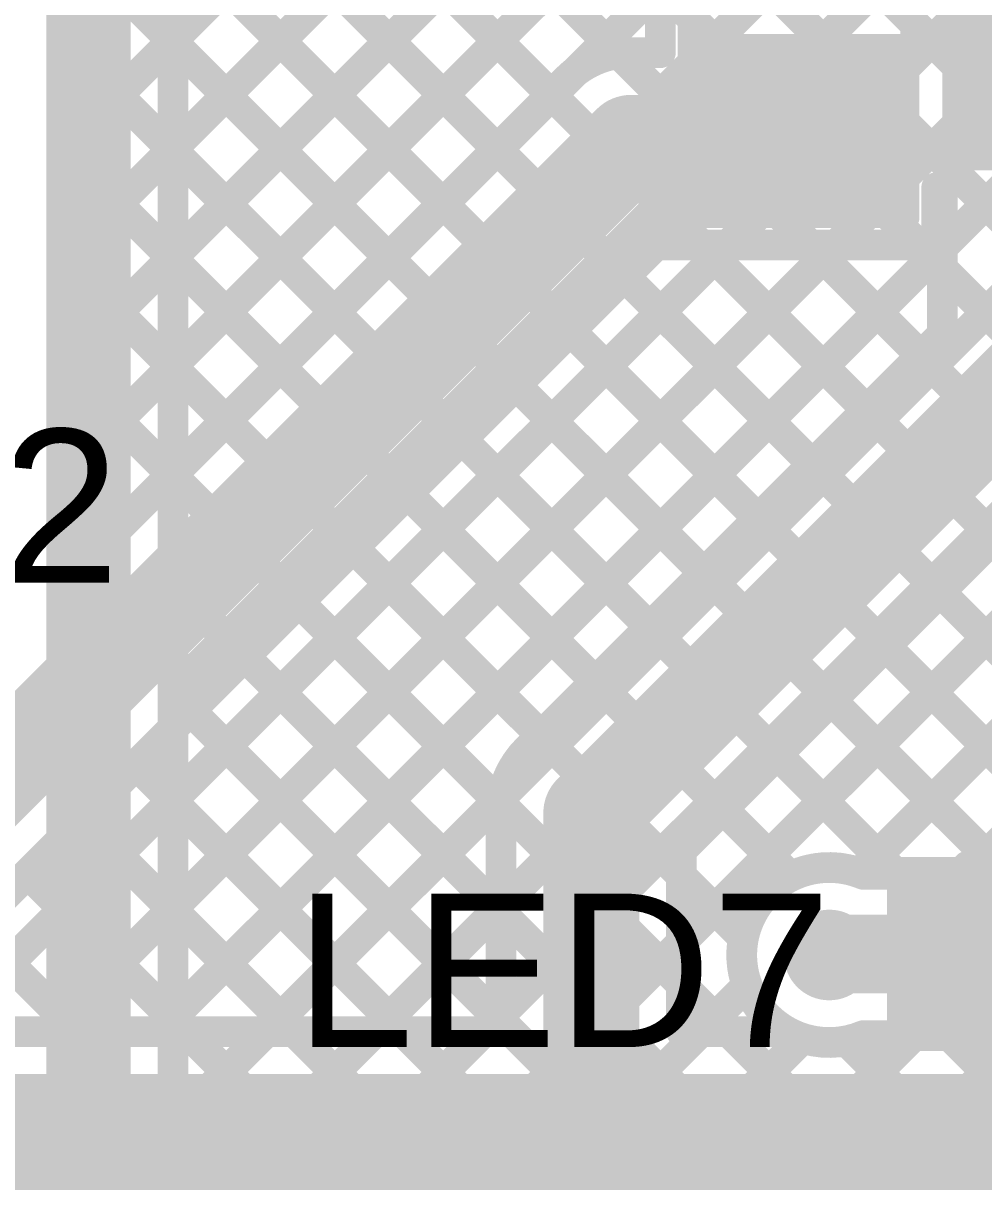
# Model space of a CAD drawing. Header units: millimetres. Extents: x 0 to 214, y 0 to 214.
# Drawn here: x 4.93 to 5.1803, y 1.0339 to 1.3358 of the extents above; entities that cross this region are included whole.
import ezdxf

# ---------------------------------------------------------------- set-up
doc = ezdxf.new("R2010")
doc.units = ezdxf.units.MM
doc.header["$MEASUREMENT"] = 0
for name, color, linetype in [('BottomLayer', 5, 'Continuous'), ('BottomSolder', 6, 'Continuous'), ('TopLayer', 1, 'Continuous'), ('TopOverlay', 2, 'Continuous'), ('TopPaste', 8, 'Continuous'), ('TopSolder', 216, 'Continuous'), ('ViaHoleLayer', 16, 'Continuous')]:
    doc.layers.add(name, color=color, linetype=linetype)
doc.styles.add('Arial', font='', dxfattribs={"height": 0.2})
doc.styles.get('Arial').set_extended_font_data('Arial')

# ---------------------------------------------------------------- blocks, each defined once
blk = doc.blocks.new('RES_0603_43')
at = {"layer": 'TopLayer'}
for points in [[(-0.015, 0.0175), (-0.015, -0.0175), (-0.045, -0.0175), (-0.045, 0.0175)], [(0.045, 0.0175), (0.045, -0.0175), (0.015, -0.0175), (0.015, 0.0175)]]:
    blk.add_hatch(color=1, dxfattribs=at).paths.add_polyline_path(points)
at = {"layer": 'TopPaste'}
for points in [[(-0.015, 0.0175), (-0.015, -0.0175), (-0.045, -0.0175), (-0.045, 0.0175)], [(0.045, 0.0175), (0.045, -0.0175), (0.015, -0.0175), (0.015, 0.0175)]]:
    blk.add_hatch(color=8, dxfattribs=at).paths.add_polyline_path(points)
at = {"layer": 'TopSolder'}
for points in [[(-0.011, 0.0215), (-0.011, -0.0215), (-0.049, -0.0215), (-0.049, 0.0215)], [(0.049, 0.0215), (0.049, -0.0215), (0.011, -0.0215), (0.011, 0.0215)]]:
    blk.add_hatch(color=216, dxfattribs=at).paths.add_polyline_path(points)
at = {"layer": 'TopOverlay', "const_width": 0.005}
for points in [[(-0.049, -0.021), (-0.049, 0.021)], [(0.049, 0.021), (-0.049, 0.021)], [(0.049, -0.021), (0.049, 0.021)], [(0.049, -0.021), (-0.049, -0.021)]]:
    blk.add_lwpolyline(points, dxfattribs=at)
at = {"layer": 'TopOverlay', "const_width": 0.0025}
for points in [[(-0.05025, 0.021, 1), (-0.04775, 0.021, 1)], [(-0.05025, 0.021, 1), (-0.04775, 0.021, 1)], [(0.04775, 0.021, 1), (0.05025, 0.021, 1)], [(0.04775, 0.021, 1), (0.05025, 0.021, 1)], [(-0.05025, -0.021, 1), (-0.04775, -0.021, 1)], [(-0.05025, -0.021, 1), (-0.04775, -0.021, 1)], [(0.04775, -0.021, 1), (0.05025, -0.021, 1)], [(0.04775, -0.021, 1), (0.05025, -0.021, 1)]]:
    blk.add_lwpolyline(points, format="xyb", close=True, dxfattribs=at)
blk = doc.blocks.new('RES_0805_45')
at = {"layer": 'TopLayer'}
for points in [[(-0.06, 0.025), (-0.02, 0.025), (-0.02, -0.025), (-0.06, -0.025)], [(0.02, 0.025), (0.06, 0.025), (0.06, -0.025), (0.02, -0.025)]]:
    blk.add_hatch(color=1, dxfattribs=at).paths.add_polyline_path(points)
at = {"layer": 'TopPaste'}
for points in [[(-0.06, 0.025), (-0.02, 0.025), (-0.02, -0.025), (-0.06, -0.025)], [(0.02, 0.025), (0.06, 0.025), (0.06, -0.025), (0.02, -0.025)]]:
    blk.add_hatch(color=8, dxfattribs=at).paths.add_polyline_path(points)
at = {"layer": 'TopSolder'}
for points in [[(-0.064, 0.029), (-0.016, 0.029), (-0.016, -0.029), (-0.064, -0.029)], [(0.016, 0.029), (0.064, 0.029), (0.064, -0.029), (0.016, -0.029)]]:
    blk.add_hatch(color=216, dxfattribs=at).paths.add_polyline_path(points)
at = {"layer": 'TopOverlay', "const_width": 0.005}
for points in [[(0.064, 0.029), (-0.064, 0.029)], [(-0.064, -0.029), (-0.064, 0.029)], [(0.064, -0.029), (0.064, 0.029)], [(0.064, -0.029), (-0.064, -0.029)]]:
    blk.add_lwpolyline(points, dxfattribs=at)
at = {"layer": 'TopOverlay', "const_width": 0.0025}
for points in [[(-0.06525, 0.029, 1), (-0.06275, 0.029, 1)], [(-0.06525, 0.029, 1), (-0.06275, 0.029, 1)], [(0.06275, 0.029, 1), (0.06525, 0.029, 1)], [(0.06275, 0.029, 1), (0.06525, 0.029, 1)], [(-0.06525, -0.029, 1), (-0.06275, -0.029, 1)], [(-0.06525, -0.029, 1), (-0.06275, -0.029, 1)], [(0.06275, -0.029, 1), (0.06525, -0.029, 1)], [(0.06275, -0.029, 1), (0.06525, -0.029, 1)]]:
    blk.add_lwpolyline(points, format="xyb", close=True, dxfattribs=at)
blk = doc.blocks.new('LED_0402_79')
at = {"layer": 'TopLayer'}
for points in [[(-0.03091, 0.01417), (-0.0065, 0.01417), (-0.0065, -0.01417), (-0.03091, -0.01417)], [(0.0065, 0.01417), (0.03091, 0.01417), (0.03091, -0.01417), (0.0065, -0.01417)]]:
    blk.add_hatch(color=1, dxfattribs=at).paths.add_polyline_path(points)
at = {"layer": 'TopOverlay'}
blk.add_hatch(color=2, dxfattribs=at).paths.add_polyline_path([(0.03692, -0.022), (0.06292, -0.022), (0.06292, 0.022), (0.03692, 0.022)])
at = {"layer": 'TopPaste'}
for points in [[(-0.03091, 0.01417), (-0.0065, 0.01417), (-0.0065, -0.01417), (-0.03091, -0.01417)], [(0.0065, 0.01417), (0.03091, 0.01417), (0.03091, -0.01417), (0.0065, -0.01417)]]:
    blk.add_hatch(color=8, dxfattribs=at).paths.add_polyline_path(points)
at = {"layer": 'TopSolder'}
for points in [[(-0.03491, 0.01817), (-0.0025, 0.01817), (-0.0025, -0.01817), (-0.03491, -0.01817)], [(0.0025, 0.01817), (0.03491, 0.01817), (0.03491, -0.01817), (0.0025, -0.01817)]]:
    blk.add_hatch(color=216, dxfattribs=at).paths.add_polyline_path(points)
at = {"layer": 'TopOverlay', "const_width": 0.00787}
for points in [[(0.037, 0.019), (-0.036, 0.019)], [(-0.036, 0.019), (-0.036, -0.019)], [(0.037, 0.019), (0.037, -0.019)], [(0.037, -0.019), (-0.036, -0.019)]]:
    blk.add_lwpolyline(points, dxfattribs=at)
at = {"layer": 'TopOverlay', "const_width": 0.00394}
for points in [[(-0.03797, 0.019, 1), (-0.03403, 0.019, 1)], [(-0.03797, 0.019, 1), (-0.03403, 0.019, 1)], [(0.03503, 0.019, 1), (0.03897, 0.019, 1)], [(0.03503, 0.019, 1), (0.03897, 0.019, 1)], [(-0.03797, -0.019, 1), (-0.03403, -0.019, 1)], [(-0.03797, -0.019, 1), (-0.03403, -0.019, 1)], [(0.03503, -0.019, 1), (0.03897, -0.019, 1)], [(0.03503, -0.019, 1), (0.03897, -0.019, 1)]]:
    blk.add_lwpolyline(points, format="xyb", close=True, dxfattribs=at)

msp = doc.modelspace()

# ---------------------------------------------------------------- hatches: boundary and pattern name
at = {"layer": 'BottomLayer'}
h = msp.add_hatch(color=5, dxfattribs=at)
edge = h.paths.add_edge_path()
edge.add_arc((5.14, 1.093), 0.01181, 0, 360)
at = {"layer": 'BottomSolder'}
h = msp.add_hatch(color=6, dxfattribs=at)
edge = h.paths.add_edge_path()
edge.add_arc((5.14, 1.093), 0.00991, 0, 360)
at = {"layer": 'TopLayer'}
h = msp.add_hatch(color=1, dxfattribs=at)
edge = h.paths.add_edge_path()
edge.add_arc((5.14, 1.093), 0.01181, 0, 360)
for points in [[(4.534, 0.948), (4.942, 0.948), (4.942, 1.062), (4.534, 1.062)], [(4.93, 0.948), (5.691, 0.948), (5.691, 1.062), (4.93, 1.062)]]:
    msp.add_hatch(color=1, dxfattribs=at).paths.add_polyline_path(points)
at = {"layer": 'TopSolder'}
h = msp.add_hatch(color=216, dxfattribs=at)
edge = h.paths.add_edge_path()
edge.add_arc((5.14, 1.093), 0.00991, 0, 360)
at = {"layer": 'ViaHoleLayer'}
h = msp.add_hatch(color=16, dxfattribs=at)
edge = h.paths.add_edge_path()
edge.add_arc((5.14, 1.093), 0.00591, 0, 360)

# ---------------------------------------------------------------- linework, layer by layer
at = {"layer": 'BottomLayer'}
for points, const_width in [([(4.947, 2.451), (4.947, 0.878)], 0.022), ([(4.969, 2.44497), (4.969, 0.878)], 0.008), ([(4.969, 1.33147), (5.27092, 1.63339)], 0.008), ([(4.969, 1.30318), (5.26372, 1.5979)], 0.008), ([(4.969, 1.2749), (5.269, 1.5749)], 0.008), ([(4.969, 1.24661), (5.269, 1.54661)], 0.008), ([(4.969, 1.52891), (5.269, 1.22891)], 0.008), ([(4.969, 1.21833), (5.269, 1.51833)], 0.008), ([(4.969, 1.50063), (5.26252, 1.20711)], 0.008), ([(4.969, 1.19005), (5.269, 1.49005)], 0.008), ([(4.969, 1.47234), (5.281, 1.16034)], 0.008), ([(4.969, 1.16176), (5.269, 1.46176)], 0.008), ([(4.969, 1.44406), (5.281, 1.13206)], 0.008), ([(4.969, 1.13348), (5.269, 1.43348)], 0.008), ([(4.969, 1.41578), (5.281, 1.10378)], 0.008), ([(4.969, 1.10519), (5.269, 1.40519)], 0.008), ([(4.969, 1.38749), (5.23635, 1.12014)], 0.008), ([(4.969, 1.07691), (5.269, 1.37691)], 0.008), ([(4.969, 1.35921), (5.20807, 1.12014)], 0.008), ([(4.969, 1.04862), (5.269, 1.34862)], 0.008), ([(4.969, 1.33092), (5.18592, 1.114)], 0.008), ([(4.969, 1.02034), (5.269, 1.32034)], 0.008), ([(4.969, 1.30264), (5.15764, 1.114)], 0.008), ([(4.969, 0.99206), (5.269, 1.29206)], 0.008), ([(4.969, 1.27435), (5.1299, 1.11345)], 0.008), ([(4.969, 0.96377), (5.269, 1.26377)], 0.008), ([(4.969, 1.24607), (5.11763, 1.09744)], 0.008), ([(5.14791, 1.1144), (5.269, 1.23549)], 0.008), ([(4.969, 1.21779), (5.25464, 0.93214)], 0.008), ([(5.1758, 1.114), (5.2628, 1.201)], 0.008), ([(4.969, 1.1895), (5.22636, 0.93214)], 0.008), ([(4.969, 1.16122), (5.20422, 0.926)], 0.008), ([(4.969, 1.13293), (5.17593, 0.926)], 0.008), ([(5.14891, 1.114), (5.20452, 1.114)], 0.008), ([(4.969, 1.10465), (5.14691, 0.92674)], 0.008), ([(5.14, 1.093), (5.23363, 1.093)], 0.02), ([(4.969, 0.93549), (5.1186, 1.08509)], 0.008), ([(4.969, 1.07636), (5.12405, 0.92131)], 0.008), ([(4.908, 0.78963), (5.19037, 1.072)], 0.008), ([(4.969, 0.87892), (5.16208, 1.072)], 0.008), ([(4.969, 0.9072), (5.13307, 1.07127)], 0.008), ([(5.14891, 1.072), (5.20452, 1.072)], 0.008), ([(5.17135, 1.072), (5.28326, 0.9601)], 0.008), ([(5.14444, 1.07063), (5.28326, 0.93181)], 0.008), ([(4.9145, 0.76785), (5.21251, 1.06586)], 0.008), ([(4.969, 1.04808), (5.11796, 0.89912)], 0.008)]:
    msp.add_lwpolyline(points, dxfattribs=dict(at, const_width=const_width))
for points, const_width in [([(4.967, 1.33147, 1), (4.971, 1.33147, 1)], 0.004), ([(4.967, 1.33092, 1), (4.971, 1.33092, 1)], 0.004), ([(4.967, 1.30318, 1), (4.971, 1.30318, 1)], 0.004), ([(4.967, 1.30264, 1), (4.971, 1.30264, 1)], 0.004), ([(4.967, 1.2749, 1), (4.971, 1.2749, 1)], 0.004), ([(4.967, 1.27435, 1), (4.971, 1.27435, 1)], 0.004), ([(4.967, 1.24661, 1), (4.971, 1.24661, 1)], 0.004), ([(4.967, 1.24607, 1), (4.971, 1.24607, 1)], 0.004), ([(4.967, 1.21833, 1), (4.971, 1.21833, 1)], 0.004), ([(4.967, 1.21779, 1), (4.971, 1.21779, 1)], 0.004), ([(4.967, 1.19005, 1), (4.971, 1.19005, 1)], 0.004), ([(4.967, 1.1895, 1), (4.971, 1.1895, 1)], 0.004), ([(4.967, 1.16176, 1), (4.971, 1.16176, 1)], 0.004), ([(4.967, 1.16122, 1), (4.971, 1.16122, 1)], 0.004), ([(4.967, 1.13348, 1), (4.971, 1.13348, 1)], 0.004), ([(4.967, 1.13293, 1), (4.971, 1.13293, 1)], 0.004), ([(5.1279, 1.11345, 1), (5.1319, 1.11345, 1)], 0.004), ([(5.14591, 1.1144, 1), (5.14991, 1.1144, 1)], 0.004), ([(5.14691, 1.114, 1), (5.15091, 1.114, 1)], 0.004), ([(5.14691, 1.114, 1), (5.15091, 1.114, 1)], 0.004), ([(5.15564, 1.114, 1), (5.15964, 1.114, 1)], 0.004), ([(5.1738, 1.114, 1), (5.1778, 1.114, 1)], 0.004), ([(4.967, 1.10519, 1), (4.971, 1.10519, 1)], 0.004), ([(4.967, 1.10465, 1), (4.971, 1.10465, 1)], 0.004), ([(5.135, 1.093, 1), (5.145, 1.093, 1)], 0.01), ([(5.11563, 1.09744, 1), (5.11963, 1.09744, 1)], 0.004), ([(5.1166, 1.08509, 1), (5.1206, 1.08509, 1)], 0.004), ([(4.967, 1.07691, 1), (4.971, 1.07691, 1)], 0.004), ([(4.967, 1.07636, 1), (4.971, 1.07636, 1)], 0.004), ([(5.13107, 1.07127, 1), (5.13507, 1.07127, 1)], 0.004), ([(5.14691, 1.072, 1), (5.15091, 1.072, 1)], 0.004), ([(5.14691, 1.072, 1), (5.15091, 1.072, 1)], 0.004), ([(5.16008, 1.072, 1), (5.16408, 1.072, 1)], 0.004), ([(5.16935, 1.072, 1), (5.17335, 1.072, 1)], 0.004), ([(5.14244, 1.07063, 1), (5.14644, 1.07063, 1)], 0.004), ([(4.967, 1.04862, 1), (4.971, 1.04862, 1)], 0.004), ([(4.967, 1.04808, 1), (4.971, 1.04808, 1)], 0.004)]:
    msp.add_lwpolyline(points, format="xyb", close=True, dxfattribs=dict(at, const_width=const_width))
at = {"layer": 'BottomLayer', "const_width": 0.008}
msp.add_lwpolyline([(5.14891, 1.072, -1.5104), (5.14891, 1.114)], format="xyb", dxfattribs=at)
at = {"layer": 'TopLayer'}
for points, const_width in [([(4.84271, 1.4855), (5.03932, 1.28889)], 0.008), ([(4.87099, 1.4855), (5.05346, 1.30303)], 0.008), ([(4.89928, 1.4855), (5.0676, 1.31717)], 0.008), ([(4.92756, 1.4855), (5.08512, 1.32794)], 0.008), ([(4.94095, 1.27513), (5.15132, 1.4855)], 0.008), ([(4.94095, 1.30341), (5.12303, 1.4855)], 0.008), ([(4.94095, 1.3317), (5.09475, 1.4855)], 0.008), ([(4.94095, 1.24685), (5.095, 1.4009)], 0.008), ([(4.94095, 1.21856), (5.095, 1.37262)], 0.008), ([(4.94095, 1.191), (4.94095, 1.366)], 0.008), ([(4.94095, 1.35898), (5.02517, 1.27475)], 0.008), ([(5.07382, 1.32315), (5.10067, 1.35)], 0.008), ([(5.096, 1.32815), (5.096, 1.34)], 0.008), ([(4.94095, 1.33069), (5.01103, 1.26061)], 0.008), ([(5.08831, 1.32815), (5.096, 1.32815)], 0.008), ([(4.94094, 1.19052), (5.07168, 1.32125)], 0.008), ([(5.12765, 1.30465), (5.132, 1.309)], 0.025), ([(4.8943, 1.11064), (5.08831, 1.30465)], 0.025), ([(5.08831, 1.30465), (5.12765, 1.30465)], 0.025), ([(4.94095, 1.30241), (4.99689, 1.24646)], 0.008), ([(5.168, 1.278), (5.168, 1.293)], 0.008), ([(5.1695, 1.25473), (5.1695, 1.293)], 0.008), ([(4.90852, 1.073), (5.11352, 1.278)], 0.008), ([(4.91092, 1.09403), (5.096, 1.27911)], 0.008), ([(4.93681, 1.073), (5.14181, 1.278)], 0.008), ([(4.96509, 1.073), (5.1695, 1.27741)], 0.008), ([(5.096, 1.278), (5.168, 1.278)], 0.008), ([(5.10678, 1.278), (5.14977, 1.23501)], 0.008), ([(5.13506, 1.278), (5.16391, 1.24915)], 0.008), ([(5.16334, 1.278), (5.1695, 1.27184)], 0.008), ([(4.94095, 1.27412), (4.98275, 1.23232)], 0.008), ([(5.08669, 1.2698), (5.13563, 1.22086)], 0.008), ([(5.07255, 1.25566), (5.12149, 1.20672)], 0.008), ([(5.0614, 1.14663), (5.1695, 1.25473)], 0.008), ([(5.078, 1.13), (5.193, 1.245)], 0.025), ([(4.94095, 1.24584), (4.96861, 1.21818)], 0.008), ([(5.05841, 1.24151), (5.10734, 1.19258)], 0.008), ([(5.1015, 1.09627), (5.23873, 1.2335)], 0.008), ([(5.14801, 1.1145), (5.26701, 1.2335)], 0.008), ([(5.1015, 1.12027), (5.2096, 1.22837)], 0.008), ([(5.04427, 1.22737), (5.0932, 1.17844)], 0.008), ([(4.94095, 1.21755), (4.95446, 1.20404)], 0.008), ([(5.03012, 1.21323), (5.07906, 1.16429)], 0.008), ([(5.17797, 1.11617), (5.2628, 1.201)], 0.008), ([(5.18301, 1.20177), (5.26528, 1.1195)], 0.008), ([(5.01598, 1.19909), (5.06492, 1.15015)], 0.008), ([(5.16886, 1.18763), (5.24032, 1.11617)], 0.008), ([(5.00184, 1.18495), (5.0546, 1.13218)], 0.008), ([(4.9877, 1.1708), (5.0545, 1.104)], 0.008), ([(5.15472, 1.17349), (5.21203, 1.11617)], 0.008), ([(5.14058, 1.15934), (5.18375, 1.11617)], 0.008), ([(4.97356, 1.15666), (5.0545, 1.07572)], 0.008), ([(5.12644, 1.1452), (5.15714, 1.1145)], 0.008), ([(4.95941, 1.14252), (5.02893, 1.073)], 0.008), ([(5.078, 1.053), (5.078, 1.13)], 0.025), ([(4.99338, 1.073), (5.05495, 1.13457)], 0.008), ([(4.94527, 1.12838), (5.00065, 1.073)], 0.008), ([(5.0545, 1.073), (5.0545, 1.13)], 0.008), ([(5.11229, 1.13106), (5.1299, 1.11345)], 0.008), ([(5.1015, 1.073), (5.1015, 1.12027)], 0.008), ([(4.93113, 1.11424), (4.97236, 1.073)], 0.008), ([(5.1015, 1.11357), (5.11763, 1.09744)], 0.008), ([(5.14762, 1.1145), (5.17606, 1.1145)], 0.008), ([(5.17606, 1.11617), (5.21346, 1.11617)], 0.008), ([(5.02166, 1.073), (5.0545, 1.10584)], 0.008), ([(4.91699, 1.10009), (4.94408, 1.073)], 0.008), ([(5.1405, 1.0935), (5.19584, 1.0935)], 0.02), ([(5.1015, 1.08529), (5.11379, 1.073)], 0.008), ([(5.10651, 1.073), (5.1186, 1.08509)], 0.008), ([(5.04994, 1.073), (5.0545, 1.07756)], 0.008), ([(4.685, 1.073), (4.953, 1.073)], 0.008), ([(4.919, 1.073), (4.953, 1.073)], 0.008), ([(4.953, 1.073), (5.0545, 1.073)], 0.008), ([(5.1015, 1.073), (5.12903, 1.073)], 0.008)]:
    msp.add_lwpolyline(points, dxfattribs=dict(at, const_width=const_width))
for points, const_width in [([(4.93895, 1.3317, 1), (4.94295, 1.3317, 1)], 0.004), ([(4.93895, 1.33069, 1), (4.94295, 1.33069, 1)], 0.004), ([(5.08312, 1.32794, 1), (5.08712, 1.32794, 1)], 0.004), ([(5.08631, 1.32815, 1), (5.09031, 1.32815, 1)], 0.004), ([(5.08631, 1.32815, 1), (5.09031, 1.32815, 1)], 0.004), ([(5.08631, 1.32815, 1), (5.09031, 1.32815, 1)], 0.004), ([(5.094, 1.32815, 1), (5.098, 1.32815, 1)], 0.004), ([(5.094, 1.32815, 1), (5.098, 1.32815, 1)], 0.004), ([(5.07182, 1.32315, 1), (5.07582, 1.32315, 1)], 0.004), ([(5.06968, 1.32125, 1), (5.07368, 1.32125, 1)], 0.004), ([(5.06968, 1.32125, 1), (5.07368, 1.32125, 1)], 0.004), ([(5.0697, 1.32127, 1), (5.0737, 1.32127, 1)], 0.004), ([(5.0656, 1.31717, 1), (5.0696, 1.31717, 1)], 0.004), ([(5.12575, 1.309, 1), (5.13825, 1.309, 1)], 0.0125), ([(5.08206, 1.30465, 1), (5.09456, 1.30465, 1)], 0.0125), ([(5.08206, 1.30465, 1), (5.09456, 1.30465, 1)], 0.0125), ([(5.1214, 1.30465, 1), (5.1339, 1.30465, 1)], 0.0125), ([(5.1214, 1.30465, 1), (5.1339, 1.30465, 1)], 0.0125), ([(4.93895, 1.30341, 1), (4.94295, 1.30341, 1)], 0.004), ([(4.93895, 1.30241, 1), (4.94295, 1.30241, 1)], 0.004), ([(5.05146, 1.30303, 1), (5.05546, 1.30303, 1)], 0.004), ([(5.166, 1.293, 1), (5.17, 1.293, 1)], 0.004), ([(5.1675, 1.293, 1), (5.1715, 1.293, 1)], 0.004), ([(5.03732, 1.28889, 1), (5.04132, 1.28889, 1)], 0.004), ([(5.094, 1.27911, 1), (5.098, 1.27911, 1)], 0.004), ([(5.094, 1.278, 1), (5.098, 1.278, 1)], 0.004), ([(5.10478, 1.278, 1), (5.10878, 1.278, 1)], 0.004), ([(5.11152, 1.278, 1), (5.11552, 1.278, 1)], 0.004), ([(5.13306, 1.278, 1), (5.13706, 1.278, 1)], 0.004), ([(5.13981, 1.278, 1), (5.14381, 1.278, 1)], 0.004), ([(5.16134, 1.278, 1), (5.16534, 1.278, 1)], 0.004), ([(5.166, 1.278, 1), (5.17, 1.278, 1)], 0.004), ([(5.166, 1.278, 1), (5.17, 1.278, 1)], 0.004), ([(5.1675, 1.27741, 1), (5.1715, 1.27741, 1)], 0.004), ([(4.93895, 1.27513, 1), (4.94295, 1.27513, 1)], 0.004), ([(4.93895, 1.27412, 1), (4.94295, 1.27412, 1)], 0.004), ([(5.02318, 1.27475, 1), (5.02717, 1.27475, 1)], 0.004), ([(5.1675, 1.27184, 1), (5.1715, 1.27184, 1)], 0.004), ([(5.08469, 1.2698, 1), (5.08869, 1.2698, 1)], 0.004), ([(5.00903, 1.26061, 1), (5.01303, 1.26061, 1)], 0.004), ([(5.07055, 1.25566, 1), (5.07455, 1.25566, 1)], 0.004), ([(5.1675, 1.25473, 1), (5.1715, 1.25473, 1)], 0.004), ([(5.1675, 1.25473, 1), (5.1715, 1.25473, 1)], 0.004), ([(4.93895, 1.24685, 1), (4.94295, 1.24685, 1)], 0.004), ([(4.99489, 1.24646, 1), (4.99889, 1.24646, 1)], 0.004), ([(5.16191, 1.24915, 1), (5.16591, 1.24915, 1)], 0.004), ([(4.93895, 1.24584, 1), (4.94295, 1.24584, 1)], 0.004), ([(5.05641, 1.24151, 1), (5.06041, 1.24151, 1)], 0.004), ([(5.14777, 1.23501, 1), (5.15177, 1.23501, 1)], 0.004), ([(4.98075, 1.23232, 1), (4.98475, 1.23232, 1)], 0.004), ([(5.04227, 1.22737, 1), (5.04627, 1.22737, 1)], 0.004), ([(5.13363, 1.22086, 1), (5.13763, 1.22086, 1)], 0.004), ([(4.93895, 1.21856, 1), (4.94295, 1.21856, 1)], 0.004), ([(4.93895, 1.21755, 1), (4.94295, 1.21755, 1)], 0.004), ([(4.96661, 1.21818, 1), (4.97061, 1.21818, 1)], 0.004), ([(5.02812, 1.21323, 1), (5.03212, 1.21323, 1)], 0.004), ([(4.95246, 1.20404, 1), (4.95646, 1.20404, 1)], 0.004), ([(5.11949, 1.20672, 1), (5.12349, 1.20672, 1)], 0.004), ([(5.18101, 1.20177, 1), (5.18501, 1.20177, 1)], 0.004), ([(5.01398, 1.19909, 1), (5.01798, 1.19909, 1)], 0.004), ([(5.10534, 1.19258, 1), (5.10934, 1.19258, 1)], 0.004), ([(4.93894, 1.19052, 1), (4.94294, 1.19052, 1)], 0.004), ([(4.93895, 1.191, 1), (4.94295, 1.191, 1)], 0.004), ([(5.16686, 1.18763, 1), (5.17086, 1.18763, 1)], 0.004), ([(4.99984, 1.18495, 1), (5.00384, 1.18495, 1)], 0.004), ([(5.0912, 1.17844, 1), (5.0952, 1.17844, 1)], 0.004), ([(4.9857, 1.1708, 1), (4.9897, 1.1708, 1)], 0.004), ([(5.15272, 1.17349, 1), (5.15672, 1.17349, 1)], 0.004), ([(5.07706, 1.16429, 1), (5.08106, 1.16429, 1)], 0.004), ([(5.13858, 1.15934, 1), (5.14258, 1.15934, 1)], 0.004), ([(4.97156, 1.15666, 1), (4.97556, 1.15666, 1)], 0.004), ([(5.06292, 1.15015, 1), (5.06692, 1.15015, 1)], 0.004), ([(5.05938, 1.14662, 1), (5.06338, 1.14662, 1)], 0.004), ([(5.0594, 1.14663, 1), (5.0634, 1.14663, 1)], 0.004), ([(5.0594, 1.14663, 1), (5.0634, 1.14663, 1)], 0.004), ([(5.12444, 1.1452, 1), (5.12844, 1.1452, 1)], 0.004), ([(4.95741, 1.14252, 1), (4.96141, 1.14252, 1)], 0.004), ([(5.07175, 1.13, 1), (5.08425, 1.13, 1)], 0.0125), ([(5.07175, 1.13, 1), (5.08425, 1.13, 1)], 0.0125), ([(5.05295, 1.13457, 1), (5.05695, 1.13457, 1)], 0.004), ([(5.0526, 1.13218, 1), (5.0566, 1.13218, 1)], 0.004), ([(4.94327, 1.12838, 1), (4.94727, 1.12838, 1)], 0.004), ([(5.0525, 1.13, 1), (5.0565, 1.13, 1)], 0.004), ([(5.0525, 1.13, 1), (5.0565, 1.13, 1)], 0.004), ([(5.0525, 1.13, 1), (5.0565, 1.13, 1)], 0.004), ([(5.11029, 1.13106, 1), (5.11429, 1.13106, 1)], 0.004), ([(5.0995, 1.12027, 1), (5.1035, 1.12027, 1)], 0.004), ([(5.0995, 1.12027, 1), (5.1035, 1.12027, 1)], 0.004), ([(4.92913, 1.11424, 1), (4.93313, 1.11424, 1)], 0.004), ([(5.0995, 1.11357, 1), (5.1035, 1.11357, 1)], 0.004), ([(5.1279, 1.11345, 1), (5.1319, 1.11345, 1)], 0.004), ([(5.14562, 1.1145, 1), (5.14962, 1.1145, 1)], 0.004), ([(5.14562, 1.1145, 1), (5.14962, 1.1145, 1)], 0.004), ([(5.14601, 1.1145, 1), (5.15001, 1.1145, 1)], 0.004), ([(5.15514, 1.1145, 1), (5.15914, 1.1145, 1)], 0.004), ([(5.17406, 1.11617, 1), (5.17806, 1.11617, 1)], 0.004), ([(5.17406, 1.1145, 1), (5.17806, 1.1145, 1)], 0.004), ([(5.17597, 1.11617, 1), (5.17997, 1.11617, 1)], 0.004), ([(5.18175, 1.11617, 1), (5.18575, 1.11617, 1)], 0.004), ([(5.0525, 1.10584, 1), (5.0565, 1.10584, 1)], 0.004), ([(5.0525, 1.104, 1), (5.0565, 1.104, 1)], 0.004), ([(5.1355, 1.0935, 1), (5.1455, 1.0935, 1)], 0.01), ([(5.0995, 1.09627, 1), (5.1035, 1.09627, 1)], 0.004), ([(5.11563, 1.09744, 1), (5.11963, 1.09744, 1)], 0.004), ([(5.0995, 1.08529, 1), (5.1035, 1.08529, 1)], 0.004), ([(5.1166, 1.08509, 1), (5.1206, 1.08509, 1)], 0.004), ([(5.0525, 1.07756, 1), (5.0565, 1.07756, 1)], 0.004), ([(5.0525, 1.07572, 1), (5.0565, 1.07572, 1)], 0.004), ([(4.93481, 1.073, 1), (4.93881, 1.073, 1)], 0.004), ([(4.94208, 1.073, 1), (4.94608, 1.073, 1)], 0.004), ([(4.951, 1.073, 1), (4.955, 1.073, 1)], 0.004), ([(4.951, 1.073, 1), (4.955, 1.073, 1)], 0.004), ([(4.951, 1.073, 1), (4.955, 1.073, 1)], 0.004), ([(4.96309, 1.073, 1), (4.96709, 1.073, 1)], 0.004), ([(4.97036, 1.073, 1), (4.97436, 1.073, 1)], 0.004), ([(4.99138, 1.073, 1), (4.99538, 1.073, 1)], 0.004), ([(4.99865, 1.073, 1), (5.00265, 1.073, 1)], 0.004), ([(5.01966, 1.073, 1), (5.02366, 1.073, 1)], 0.004), ([(5.02693, 1.073, 1), (5.03093, 1.073, 1)], 0.004), ([(5.04794, 1.073, 1), (5.05194, 1.073, 1)], 0.004), ([(5.0525, 1.073, 1), (5.0565, 1.073, 1)], 0.004), ([(5.0525, 1.073, 1), (5.0565, 1.073, 1)], 0.004), ([(5.0995, 1.073, 1), (5.1035, 1.073, 1)], 0.004), ([(5.0995, 1.073, 1), (5.1035, 1.073, 1)], 0.004), ([(5.10451, 1.073, 1), (5.10851, 1.073, 1)], 0.004), ([(5.11179, 1.073, 1), (5.11579, 1.073, 1)], 0.004), ([(5.12703, 1.073, 1), (5.13103, 1.073, 1)], 0.004), ([(5.12703, 1.073, 1), (5.13103, 1.073, 1)], 0.004), ([(5.07175, 1.053, 1), (5.08425, 1.053, 1)], 0.0125)]:
    msp.add_lwpolyline(points, format="xyb", close=True, dxfattribs=dict(at, const_width=const_width))
at = {"layer": 'TopLayer', "const_width": 0.008}
for points in [[(5.07168, 1.32125, -0.199188), (5.08831, 1.32815)], [(5.0717, 1.32127, -0.198912), (5.08831, 1.32815)], [(5.0545, 1.13, -0.199188), (5.0614, 1.14663)], [(5.0545, 1.13, -0.198912), (5.06138, 1.14662)], [(5.12903, 1.073, -0.922569), (5.14762, 1.1145)]]:
    msp.add_lwpolyline(points, format="xyb", dxfattribs=at)

# ---------------------------------------------------------------- block references
for name, p, rotation in [('RES_0805_45', (5.132, 1.349), 270), ('RES_0603_43', (5.193, 1.349), 270), ('LED_0402_79', (5.21796, 1.091), 180)]:
    msp.add_blockref(name, p, dxfattribs=dict(rotation=rotation))

# ---------------------------------------------------------------- texts
at = {"layer": 'TopOverlay', "style": 'Arial'}
for s, p in [('Q14', (4.86702, 1.34201)), ('R92', (4.85268, 1.19001)), ('LED7', (5.00069, 1.06901))]:
    msp.add_text(s, height=0.04, dxfattribs=at).set_placement(p)

doc.saveas('drawing.dxf')
